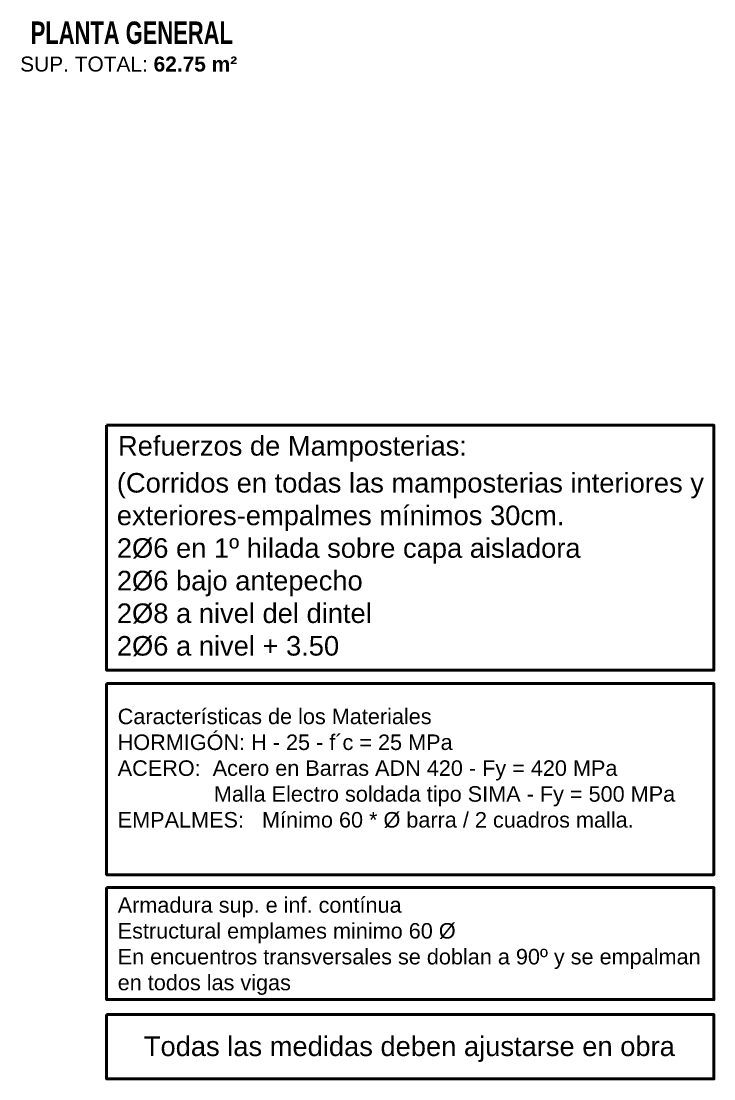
# Model space of a CAD drawing. Header units: millimetres. Extents: x 167 to 343, y -139 to 78.
# Drawn here: x 239.88 to 249.15, y -77.86 to -63.71 of the extents above; entities that cross this region are included whole.
import ezdxf
from ezdxf.enums import TextEntityAlignment as Align

# ---------------------------------------------------------------- set-up
doc = ezdxf.new("R2010")
doc.units = ezdxf.units.MM
doc.header["$LTSCALE"] = 0.1
doc.header["$MEASUREMENT"] = 0
doc.layers.add('Textos', color=2, linetype='Continuous')
doc.styles.add('ARIAL', font='arial.ttf', dxfattribs={"height": 0.18})
doc.styles.add('COTAS', font='ROMANS.shx', dxfattribs={"width": 0.7})
doc.styles.add('Verdana', font='verdana.ttf')

msp = doc.modelspace()

# ---------------------------------------------------------------- linework, layer by layer
at = {"layer": 'Textos', "color": 3, "lineweight": 40}
for points in [[(241.0221, -69.1174), (249.1479, -69.1174), (249.1479, -72.3946), (241.0221, -72.3946)], [(241.0221, -72.5709), (249.1479, -72.5709), (249.1479, -75.1274), (241.0221, -75.1274)], [(241.0221, -75.3007), (249.1479, -75.3007), (249.1479, -76.7983), (241.0221, -76.7983)], [(241.0221, -76.9987), (249.1479, -76.9987), (249.1479, -77.8571), (241.0221, -77.8571)]]:
    msp.add_lwpolyline(points, close=True, dxfattribs=at)

# ---------------------------------------------------------------- texts
at = {"layer": 'Textos', "style": 'ARIAL'}
msp.add_text('Refuerzos de Mamposterias:', height=0.2615, dxfattribs=at).set_placement((243.5087, -69.5238), align=Align.CENTER)
at = {"layer": 'Textos', "linetype": 'Continuous', "style": 'ARIAL'}
msp.add_text('Todas las medidas deben ajustarse en obra', height=0.26145, dxfattribs=at).set_placement((241.5201, -77.5523))
at = {"layer": 'Textos', "attachment_point": 1}
for s, insert, char_height, width, style in [('{\\fArial|b1|i0|c0|p34;PLANTA GENERAL \\H1x; }', (240.0064, -63.719), 0.3, 5.063214, 'COTAS'), ('{\\fArial|b0|i0|c0|p34;SUP. TOTAL: \\fArial|b1|i0|c0|p34;62.75 m²}', (239.8659, -64.1879), 0.2, 6.205162, 'Verdana'), ('\\A1;(Corridos en todas las mamposterias interiores y exteriores-empalmes mínimos 30cm.\\P2%%C6 en 1º hilada sobre capa aisladora\\P2%%C6 bajo antepecho\\P2%%C8 a nivel del dintel\\P2%%C6 a nivel + 3.50', (241.1591, -69.7567), 0.2615, 7.85988, 'ARIAL'), ('Características de los Materiales\\PHORMIGÓN: H - 25 - f´c = 25 MPa\\PACERO:  Acero en Barras ADN 420 - Fy = 420 MPa \\P                Malla Electro soldada tipo SIMA - Fy = 500 MPa\\PEMPALMES:   Mínimo 60 * %%C barra / 2 cuadros malla.', (241.1705, -72.9072), 0.207319, 7.8599, 'ARIAL'), ('Armadura sup. e inf. contínua\\PEstructural emplames minimo 60 %%C\\PEn encuentros transversales se doblan a 90º y se empalman en todos las vigas', (241.1705, -75.4286), 0.207319, 7.8599, 'ARIAL')]:
    msp.add_mtext(s, dxfattribs=dict(at, insert=insert, char_height=char_height, width=width, style=style))

doc.saveas('drawing.dxf')
